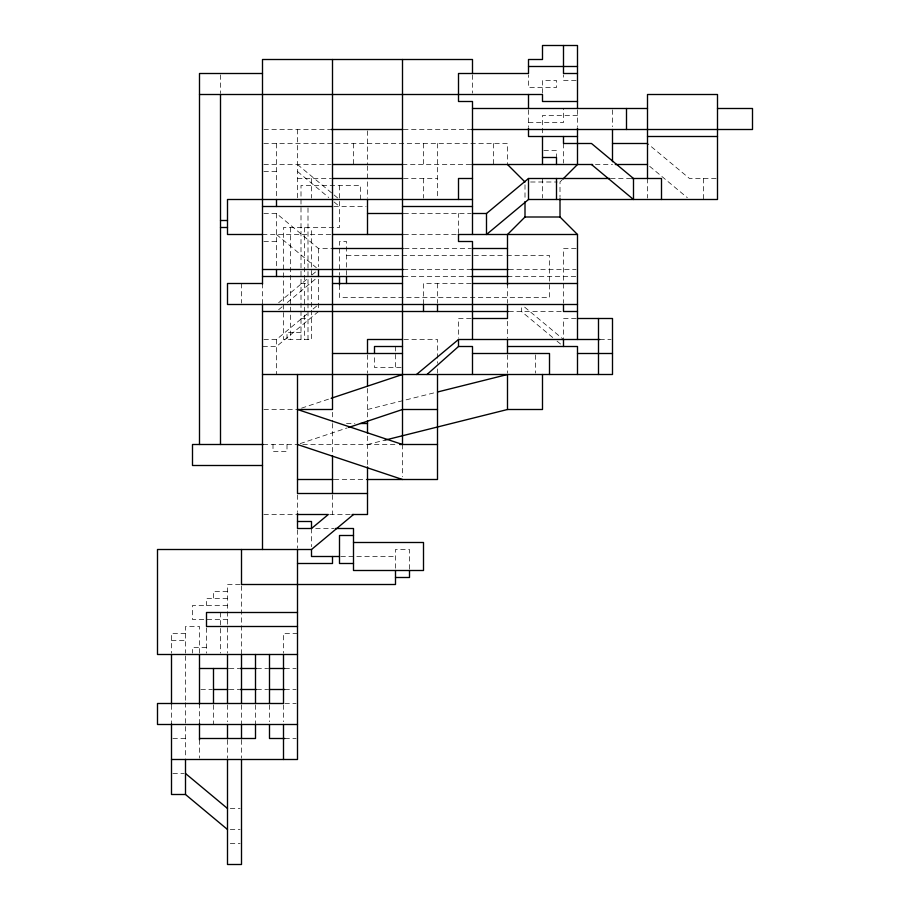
<?xml version="1.0" encoding="UTF-8"?>
<svg xmlns="http://www.w3.org/2000/svg" width="910" height="910" viewBox="0 0 910 910"><rect width="100%" height="100%" fill="white"/><g stroke="black" fill="none" stroke-linecap="round" stroke-linejoin="round"><path stroke-width="0.68" stroke-dasharray="4.55 3.41" d="M561.948 180.055L560.003 182L560.003 197.402M278.653 302.7L307.728 278.471M312.039 274.888L316.35 271.294M278.653 309.707L282.964 306.113M287.264 302.529L316.35 278.289M263.9 339.498L276.504 339.498L308.808 312.574M313.12 308.99L318.5 304.497M318.5 311.504L276.504 346.505L262.501 346.505M301.54 408.158L329.807 398.728M300.198 443.602L347.313 427.893M367.503 409.5L436.152 392.335M367.503 444.501L384.998 440.122M576.098 80.501L563.495 80.501L563.495 74.904M577.497 115.502L542.496 115.502L542.496 135.101M528.505 122.497L563.495 122.497L563.495 108.495M263.9 129.504L330.512 129.504M403.562 129.504L470.8 129.504M263.9 143.496L507.496 143.496L507.496 164.505M543.896 150.503L556.499 150.503L556.499 157.498M263.9 164.505L331.103 164.505M402.504 164.505L471.096 164.505M595.47 164.505L612.498 164.505M263.9 171.501L276.504 171.501M297.502 178.496L331.445 178.496M403.562 178.496L437.505 178.496M610.61 178.496L630.698 178.496M716.102 178.496L689.496 178.496L647.499 143.496M530.598 182L557.204 182M333.902 206.502L366.104 206.502M263.9 213.497L276.504 213.497L318.5 248.498L332.503 248.498M403.903 213.497L471.096 213.497M262.501 234.496L331.103 234.496M403.903 234.496L458.503 234.496L458.503 213.497M263.9 241.503L276.504 241.503M404.472 248.498L470.811 248.498M576.098 248.498L563.495 248.498L563.495 303.098M346.505 255.505L505.494 255.505M506.915 255.505L549.503 255.505L549.503 297.502L339.498 297.502L339.498 283.499M403.358 269.496L471.38 269.496M508.895 269.496L576.098 269.496M403.358 276.504L471.38 276.504M507.496 276.504L576.098 276.504M301.005 283.499L308.001 283.499M471.096 283.499L423.503 283.499L423.503 304.497M508.895 311.504L562.084 311.504M301.005 318.5L308.001 318.5M471.096 318.5L458.503 318.5L458.503 338.099M576.098 318.5L563.495 318.5L563.495 339.498L523.659 306.295M301.005 332.503L287.003 332.503L287.003 339.498M403.903 339.498L437.505 339.498L437.505 363.295M599.895 339.498L611.099 339.498M401.105 367.503L374.499 367.503L374.499 354.9M263.9 409.5L297.502 409.5M346.505 423.503L354.9 423.503M263.206 444.501L297.502 444.501M302.802 444.501L395.497 444.501M334.266 479.502L366.798 479.502M263.9 514.503L297.502 514.503M329.704 514.503L350.703 514.503M315.702 528.505L333.902 528.505M340.897 556.499L395.497 556.499M240.103 584.504L227.5 584.504L227.5 653.096M227.5 591.5L213.497 591.5L213.497 598.496M227.5 598.496L206.502 598.496L206.502 605.503M227.5 605.503L192.499 605.503L192.499 619.505L227.5 619.505M185.504 633.496L171.501 633.496L171.501 653.096M297.502 633.496L283.499 633.496L283.499 653.096M171.501 640.504L185.504 640.504M206.502 647.499L192.499 647.499L192.499 653.096M229.331 668.497L239.273 668.497M256.904 668.497L267.676 668.497M284.898 668.497L296.103 668.497M200.905 689.496L212.28 689.496M229.331 689.496L239.273 689.496M256.904 689.496L267.676 689.496M284.898 689.496L296.103 689.496M284.898 703.498L296.103 703.498M172.9 738.499L185.504 738.499M284.898 738.499L296.103 738.499M172.9 773.5L184.104 773.5M230.298 808.501L240.103 808.501M230.298 829.499L240.103 829.499M230.298 843.502L240.103 843.502M649.649 166.291L687.346 197.709M552.734 337.53L521.498 311.504L521.498 305.897M557.034 341.113L561.345 344.708M297.502 164.505L333.037 194.114M334.118 195.013L339.498 199.495M297.502 171.501L328.726 197.527M334.118 202.009L339.498 206.502M276.504 234.496L316.35 267.711M703.498 178.496L703.498 199.495M647.499 178.496L647.499 198.096M612.498 109.905L612.498 126.695M577.497 109.905L577.497 126.695M563.495 143.496L563.495 163.095M542.496 93.104L542.496 80.501L556.499 80.501L556.499 87.496L528.505 87.496L528.505 74.904M542.496 178.496L542.496 198.096M535.501 354.9L535.501 373.1M528.505 109.905L528.505 126.695M525.002 184.798L525.002 200.2M507.496 283.499L507.496 303.098M507.496 321.298L507.496 338.099M507.496 354.9L507.496 373.1M493.504 143.496L493.504 164.505M472.495 74.904L472.495 93.104M437.505 143.496L437.505 198.096M437.505 283.499L437.505 303.098M437.505 368.903L437.505 373.1M423.503 143.496L423.503 164.505M423.503 178.496L423.503 198.096M409.5 569.103L409.5 549.503L395.497 549.503L395.497 569.103M402.504 444.501L402.504 476.703M395.497 346.505L395.497 367.503M367.503 130.903L367.503 164.505M367.503 165.904L367.503 198.096M367.503 354.9L367.503 373.1M367.503 388.502L367.503 417.895M367.503 436.095L367.503 466.898M360.497 199.495L360.497 185.504L301.005 185.504L301.005 339.498M353.501 143.496L353.501 164.505M346.505 275.104L346.505 241.503L339.498 241.503L339.498 275.104M339.498 185.504L339.498 227.5L283.499 227.5L283.499 339.498L311.504 339.498L311.504 227.5M332.503 412.298L332.503 422.103M332.503 423.503L332.503 454.295M332.503 494.903L332.503 514.503M318.5 248.498L318.5 266.698M318.5 279.302L318.5 308.695M311.504 178.496L311.504 198.096M311.504 528.505L311.504 546.705M308.001 207.901L308.001 339.498M304.497 227.5L304.497 339.498M297.502 129.504L297.502 198.096M297.502 494.903L297.502 511.704M297.502 529.904L297.502 548.104M290.495 227.5L290.495 339.498M287.003 444.501L287.003 451.497L273 451.497L273 444.501M283.499 704.897L283.499 721.698M276.504 143.496L276.504 198.096M276.504 213.497L276.504 266.698M276.504 339.498L276.504 374.499M269.496 704.897L269.496 721.698M262.501 283.499L262.501 303.098M255.505 704.897L255.505 724.496M241.503 283.499L241.503 303.098M241.503 585.904L241.503 654.495M241.503 704.897L241.503 724.496M241.503 739.898L241.503 758.098M227.5 704.897L227.5 721.698M227.5 739.898L227.5 758.098M220.504 74.904L220.504 93.4M220.504 612.498L220.504 653.096M213.497 704.897L213.497 724.496M206.502 627.9L206.502 653.096M199.495 653.096L199.495 626.501L185.504 626.501L185.504 653.096M199.495 703.498L199.495 724.496M199.495 739.898L199.495 758.098M185.504 655.917L185.504 701.246M185.504 702.668L185.504 758.098M171.501 704.897L171.501 724.496"/><path stroke-width="1.36" d="M577.497 339.498L577.497 234.496L560.003 217.001L525.002 217.001L507.496 234.496L507.496 284.898M562.915 179.088L577.497 164.505L577.497 128.105M426.995 374.499L458.503 346.505L472.495 346.505L472.495 374.499M472.495 213.497L486.497 213.497L528.505 178.496L609.7 178.496M647.499 178.496L647.499 94.503L717.501 94.503L717.501 199.495L528.505 199.495L486.497 234.496L486.497 213.497M416.496 374.499L458.503 339.498L599.895 339.498M297.502 513.103L297.502 528.505L311.504 528.505L328.305 514.503L297.502 514.503M297.502 654.495L157.498 654.495L157.498 549.503L311.504 549.503L353.501 514.503M331.149 398.284L402.504 374.499M348.655 427.45L402.504 409.5L437.505 409.5M437.505 392.005L507.496 374.499L507.496 409.5L384.998 440.122M528.505 66.498L577.497 66.498M262.501 73.505L199.495 73.505L199.495 444.501M577.497 73.505L563.495 73.505L563.495 45.5M199.495 94.503L542.496 94.503L542.496 101.499L577.497 101.499M472.495 108.495L647.499 108.495M717.501 108.495L752.502 108.495L752.502 129.504L471.789 129.504M331.103 129.504L402.789 129.504M577.497 136.5L528.505 136.5L528.505 128.105M647.499 136.5L717.501 136.5M612.498 143.496L647.499 143.496M542.496 157.498L556.499 157.498L556.499 164.505M332.503 164.505L402.504 164.505M472.028 164.505L592.637 164.505M615.296 164.505L647.499 164.505M332.503 178.496L402.504 178.496M472.495 178.496L458.503 178.496L458.503 199.495M631.893 178.496L661.502 178.496L661.502 199.495M472.495 199.495L227.5 199.495L227.5 234.496L262.501 234.496M262.501 206.502L332.503 206.502M402.504 206.502L472.495 206.502M367.503 213.497L402.971 213.497M220.504 220.504L227.5 220.504M220.504 227.5L227.5 227.5M332.503 234.496L402.971 234.496M458.31 234.496L577.497 234.496M332.503 248.498L403.062 248.498M472.222 248.498L507.496 248.498M262.501 269.496L403.358 269.496M471.38 269.496L508.235 269.496M262.501 276.504L403.358 276.504M471.38 276.504L508.235 276.504M262.501 283.499L227.5 283.499L227.5 304.497L577.497 304.497M332.503 283.499L402.504 283.499M472.495 283.499L577.497 283.499M262.501 311.504L508.235 311.504M577.497 311.504L563.495 311.504L563.495 304.497M472.495 318.5L507.496 318.5L507.496 304.497M577.497 318.5L612.498 318.5L612.498 374.499L262.501 374.499M402.504 339.498L367.503 339.498L367.503 353.501M402.504 346.505L374.499 346.505L374.499 353.501M507.496 346.505L577.497 346.505L577.497 374.499M332.503 353.501L402.504 353.501M472.495 353.501L549.503 353.501L549.503 374.499M577.497 353.501L612.498 353.501M507.496 409.5L542.496 409.5L542.496 374.499M360.497 423.503L367.503 423.503M263.206 444.501L192.499 444.501L192.499 465.499L262.501 465.499M399.661 444.501L437.505 444.501M297.502 479.502L332.969 479.502M366.798 479.502L437.505 479.502L437.505 374.499M367.503 493.504L297.502 493.504L297.502 374.499M352.102 514.503L367.503 514.503L367.503 466.898M297.502 521.498L311.504 521.498L311.504 528.505M335.301 528.505L353.501 528.505L353.501 570.502L423.503 570.502L423.503 542.496L353.501 542.496M353.501 535.501L339.498 535.501L339.498 563.495L353.501 563.495M339.498 556.499L311.504 556.499L311.504 549.503M297.502 563.495L332.503 563.495L332.503 556.499M395.497 577.497L409.5 577.497L409.5 570.502M297.502 612.498L206.502 612.498L206.502 626.501L297.502 626.501M199.495 668.497L227.91 668.497M240.103 668.497L256.313 668.497M269.098 668.497L284.716 668.497M213.497 689.496L227.91 689.496M240.103 689.496L256.313 689.496M269.098 689.496L284.716 689.496M297.502 724.496L157.498 724.496L157.498 703.498L283.499 703.498L283.499 654.495M199.495 738.499L255.505 738.499L255.505 724.496M284.898 738.499L269.496 738.499L269.496 724.496M171.501 759.497L297.502 759.497L297.502 549.503M227.5 829.499L185.504 794.498L171.501 794.498L171.501 723.791M297.502 444.501L402.504 479.502M591.5 164.505L633.496 199.495L633.496 178.496L591.5 143.496L563.495 143.496L563.495 136.5M185.504 773.5L227.5 808.501M507.496 164.505L525.002 182M626.501 108.495L626.501 129.504M612.498 129.504L612.498 161.696M598.496 318.5L598.496 374.499M577.497 108.495L577.497 45.5L542.496 45.5L542.496 59.503L528.505 59.503L528.505 73.505L458.503 73.505L458.503 101.499L472.495 101.499L472.495 234.496M563.495 339.498L563.495 346.505M560.003 198.801L560.003 217.001M556.499 178.496L556.499 199.495M542.496 136.5L542.496 164.505M528.505 94.503L528.505 108.495M528.505 178.496L528.505 199.495M525.002 201.599L525.002 217.001M507.496 339.498L507.496 353.501M472.495 73.505L472.495 59.503L262.501 59.503L262.501 284.113M472.495 339.498L472.495 241.503L458.503 241.503L458.503 234.496M458.503 339.498L458.503 346.505M437.505 304.497L437.505 311.504M423.503 304.497L423.503 311.504M402.504 59.503L402.504 444.501L297.502 409.5L332.503 409.5L332.503 59.503M395.497 570.502L395.497 584.504L241.503 584.504L241.503 549.503M367.503 199.495L367.503 234.496M367.503 374.499L367.503 385.703M367.503 420.704L367.503 433.296M346.505 276.504L346.505 283.499M339.498 276.504L339.498 284.898M332.503 455.705L332.503 493.504M318.5 269.496L318.5 276.504M283.499 724.496L283.499 759.497M276.504 199.495L276.504 206.502M276.504 269.496L276.504 276.504M269.496 654.495L269.496 703.498M262.501 303.997L262.501 549.503M255.505 654.495L255.505 703.498M241.503 654.495L241.503 703.498M241.503 724.496L241.503 738.67M241.503 759.497L241.503 864.5L227.5 864.5L227.5 759.497M227.5 654.495L227.5 703.498M227.5 724.496L227.5 738.67M220.504 94.503L220.504 444.501M213.497 668.497L213.497 703.498M199.495 654.495L199.495 704.203M199.495 723.439L199.495 739.898M185.504 759.338L185.504 794.498M171.501 654.495L171.501 704.078"/></g></svg>
